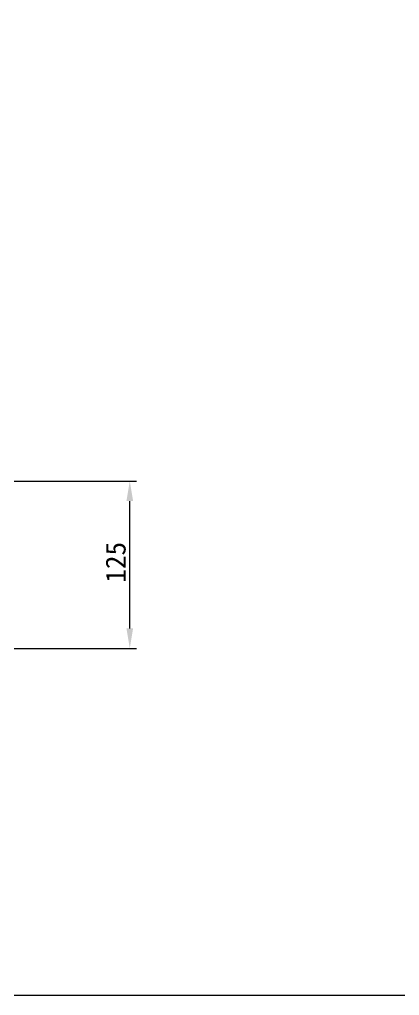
# Model space of a CAD drawing. Extents: x 86520 to 160660, y -2551 to 2752.
# Drawn here: x 88544 to 88829, y 1288 to 2020 of the extents above; entities that cross this region are included whole.
import ezdxf

# ---------------------------------------------------------------- set-up
doc = ezdxf.new("R2010")
doc.units = 0
doc.header["$LTSCALE"] = 10
doc.header["$MEASUREMENT"] = 0
doc.layers.get('DEFPOINTS').update_dxf_attribs({"linetype": 'CONTINUOUS'})
doc.layers.add('1', color=7, linetype='CONTINUOUS')
doc.layers.add('5', color=2, linetype='CONTINUOUS')
doc.dimstyles.new('경보기_스탈', dxfattribs={"dimtxt": 3.15, "dimasz": 2.5, "dimexe": 1, "dimexo": 1, "dimgap": 1, "dimtad": 1, "dimtoh": 1, "dimdec": 3, "dimzin": 1, "dimtxsty": 'STANDARD', "dimcen": 0, "dimclrd": 2, "dimclre": 2, "dimclrt": 4, "dimazin": 3, "dimtp": 0.1, "dimtm": 0.1, "dimtfac": 1, "dimtdec": 3, "dimtmove": 0, "dimatfit": 3})

# ---------------------------------------------------------------- blocks, each defined once
blk = doc.blocks.new('*D99')
at = {"layer": '1', "color": 1, "linetype": 'CONTINUOUS'}
for p, q in [((88506.68, 1673.89), (88631.64, 1673.89)), ((88626.64, 1563.46), (88626.64, 1658.89)), ((88513.52, 1548.46), (88631.64, 1548.46))]:
    blk.add_line(p, q, dxfattribs=at)
for points in [[(88624.14, 1658.89), (88629.14, 1658.89), (88626.64, 1673.89)], [(88624.14, 1563.46), (88629.14, 1563.46), (88626.64, 1548.46)]]:
    blk.add_solid(points, dxfattribs=at)
at = {"layer": 'DEFPOINTS', "color": 0, "linetype": 'CONTINUOUS'}
for p in [(88505.68, 1673.89), (88626.64, 1673.89), (88512.52, 1548.46)]:
    blk.add_point(p, dxfattribs=at)
at = {"layer": '1', "color": 2, "linetype": 'CONTINUOUS', "insert": (88616.14, 1613), "char_height": 6, "attachment_point": 5, "rotation": 90}
blk.add_mtext('{\\H2.5x;125}', dxfattribs=at)

msp = doc.modelspace()

# ---------------------------------------------------------------- linework, layer by layer
at = {"layer": '5', "color": 6, "linetype": 'CONTINUOUS'}
msp.add_lwpolyline([(86520.2809, 2751.9079), (88917.0587, 2751.9079), (88917.0587, 1288.1521), (86520.2809, 1288.1521)], close=True, dxfattribs=at)

# ---------------------------------------------------------------- dimensions: what is measured, and where the dimension line sits
at = {"layer": '1', "color": 7, "linetype": 'CONTINUOUS'}
dim = msp.add_linear_dim(base=(88626.6417, 1673.8892), p1=(88512.5202, 1548.4616), p2=(88505.6767, 1673.8892), angle=90, text='{\\H2.5x;125}', dimstyle='경보기_스탈', override={"dimtxt": 6, "dimasz": 15, "dimexe": 5, "dimgap": 3, "dimtoh": 0, "dimzin": 9, "dimclrd": 1, "dimclre": 1, "dimclrt": 2, "dimfxl": 0.3}, dxfattribs=at)
dim.commit()
dim.dimension.update_dxf_attribs({"geometry": '*D99', "text_midpoint": (88626.6417, 1613), "dimtype": 160})

doc.saveas('drawing.dxf')
